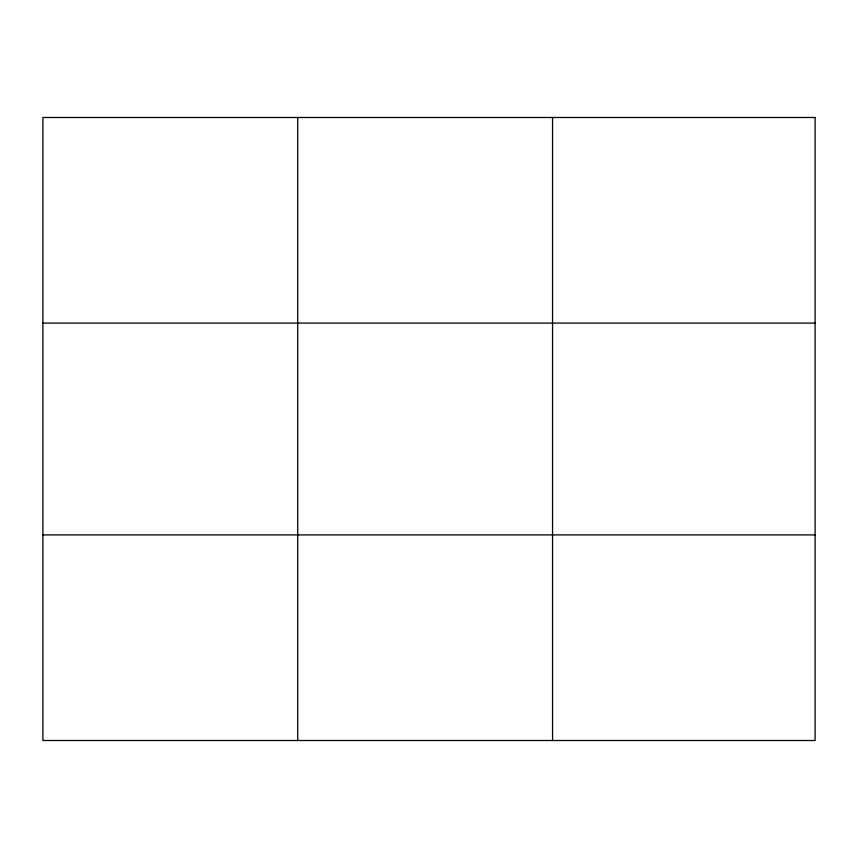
<?xml version="1.0" encoding="UTF-8"?>
<svg xmlns="http://www.w3.org/2000/svg" width="858" height="858" viewBox="0 0 858 858"><rect width="100%" height="100%" fill="white"/><g stroke="black" fill="none" stroke-linecap="round" stroke-linejoin="round"><path stroke-width="1.29" d="M297.726 740.508L297.726 117.492M552.552 740.508L552.552 117.492M42.9 323.091L815.1 323.091M42.9 534.909L815.1 534.909M815.1 117.492L815.1 740.508L42.9 740.508L42.9 117.492L815.1 117.492"/></g></svg>
